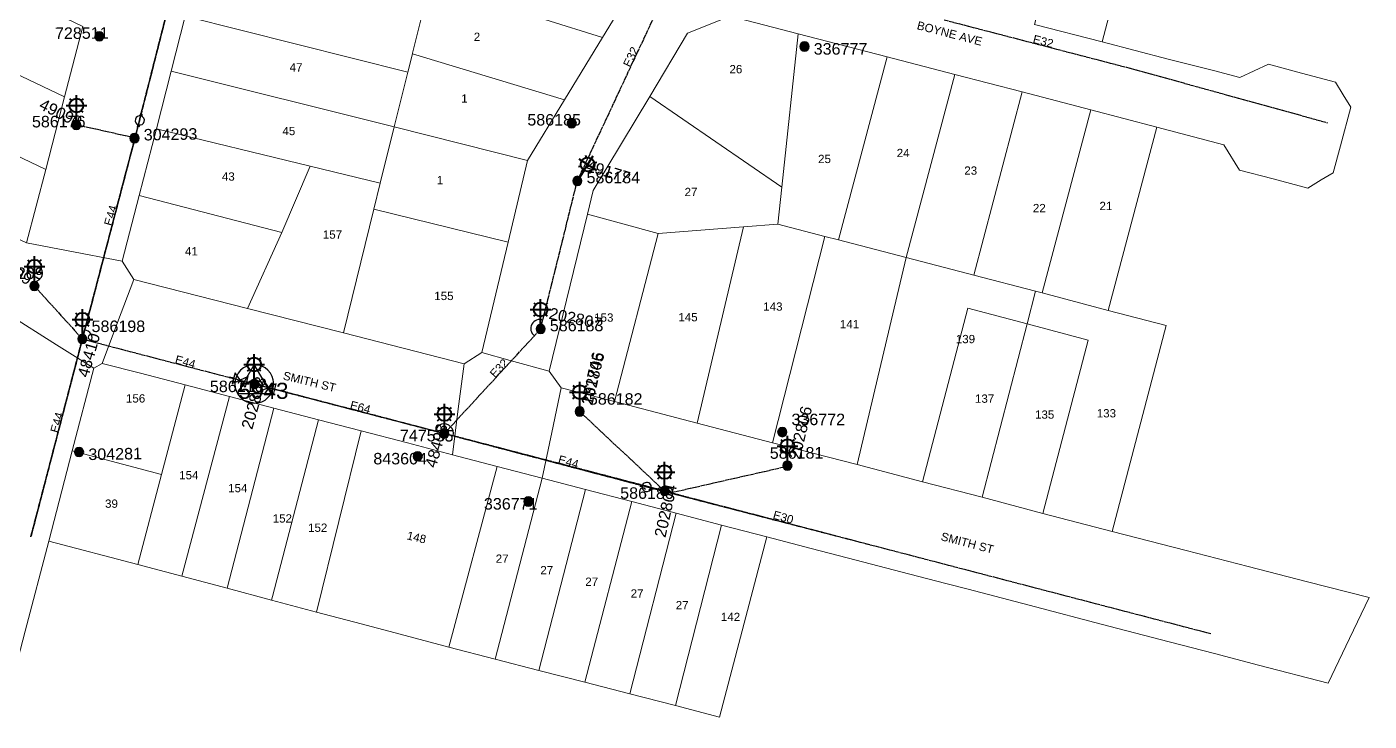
# Model space of a CAD drawing. Header units: metres. Extents: x 309867 to 310865, y 6256930 to 6257690.
# Drawn here: x 310542.4 to 310834.2, y 6257051.7 to 6257202.6 of the extents above; entities that cross this region are included whole.
import ezdxf
from ezdxf.enums import TextEntityAlignment as Align

# ---------------------------------------------------------------- set-up
doc = ezdxf.new("R2010")
doc.units = ezdxf.units.M
doc.linetypes.add('Cable Exist OH', pattern=[1, 1, 0])
doc.layers.get('0').update_dxf_attribs({"color": 6})
doc.layers.add('Cadastre Land Parcels_SP_EXT', color=9, linetype='Continuous', lineweight=5)
doc.layers.add('Cadastre Roads_SP_EXT', color=9, linetype='Continuous', lineweight=5)
for name, color, linetype in [('Equip_LV_EXT', 7, 'Continuous'), ('Equip_SP_LV_EXT', 7, 'Continuous'), ('Equip_SP_SL_EXT', 7, 'Continuous'), ('Mains_HV_EXT', 7, 'Continuous'), ('Mains_LV_EXT', 7, 'Continuous'), ('Mains_SL_EXT', 7, 'Continuous'), ('Sub_SP_TR_HV_LV_EXT', 7, 'Continuous'), ('SupportsOH_SP_TR_HV_LV_SL_EXT', 7, 'Continuous')]:
    doc.layers.add(name, color=color, linetype=linetype)
doc.styles.add('iecARIAL', font='arial.ttf', dxfattribs={"height": 2})
doc.styles.add('POLE_LABEL', font='arial.ttf')
doc.styles.get("Standard").update_dxf_attribs({"font": 'arial.ttf'})

# ---------------------------------------------------------------- blocks, each defined once
blk = doc.blocks.new('SUB_POLE_EXT')
blk.add_wipeout([(0, 4.22), (0.42, 4.2), (0.83, 4.14), (1.21, 4.05), (1.62, 3.9), (1.99, 3.72), (2.35, 3.51), (2.68, 3.26), (2.99, 2.99), (3.28, 2.66), (3.52, 2.34), (3.76, 1.92), (3.9, 1.62), (4.04, 1.23), (4.18, 0.63), (4.22, 0), (4.18, -0.61), (4.06, -1.15), (3.9, -1.62), (3.58, -2.24), (3.22, -2.73), (2.97, -3.01), (2.68, -3.26), (2.36, -3.5), (2, -3.72), (1.64, -3.89), (1.25, -4.03), (0.82, -4.14), (0.42, -4.2), (0, -4.22), (-0.41, -4.2), (-0.8, -4.15), (-1.21, -4.05), (-1.62, -3.9), (-1.99, -3.73), (-2.35, -3.51), (-2.68, -3.26), (-2.96, -3.02), (-3.23, -2.72), (-3.51, -2.35), (-3.71, -2.01), (-3.91, -1.6), (-4.05, -1.21), (-4.16, -0.76), (-4.22, -0.14), (-4.21, 0.39), (-4.14, 0.83), (-4.03, 1.27), (-3.9, 1.63), (-3.71, 2.02), (-3.5, 2.37), (-3.28, 2.67), (-2.99, 2.99), (-2.68, 3.27), (-2.33, 3.52), (-1.98, 3.73), (-1.63, 3.9), (-1.2, 4.05), (-0.78, 4.15), (-0.4, 4.21)])
blk.add_line((2.16, 0.48), (2.16, 0.48, 0))
blk.add_lwpolyline([(-4.22, 0, 1), (4.22, 0, 1)], format="xyb", close=True)
blk.add_lwpolyline([(2.14, 0.52), (0, 4.22), (-3.66, -2.11), (3.66, -2.11)], close=True)
for tag, height, flags, p in [('ASSET_NUM', 3.5, 8, (2, 2)), ('STREET_CODE', 0.2, 9, (1.5, 0)), ('CONSTRUCTED_VOLTAGE', 0.2, 9, (1.5, -0.2)), ('OPERATING_VOLTAGE', 0.2, 9, (1.5, -0.6)), ('OPERATED_BY', 0.2, 9, (1.5, -0.8)), ('ORIENTATION', 0.2, 9, (1.5, -1.2)), ('OWNED_BY', 0.2, 9, (1.5, -1.4)), ('SECONDARY_VOLTAGE', 0.2, 9, (1.5, -1.6)), ('STATE', 0.2, 9, (1.5, -1.8)), ('SUBSTATION_TYPE', 0.2, 9, (1.5, -2)), ('STREETNAME', 0.2, 9, (1.5, -2.8)), ('SUBURB', 0.2, 9, (1.5, -3)), ('NO_PHASES', 0.2, 9, (1.5, -0.4)), ('MAINTAINED_BY', 0.2, 9, (1.5, -1)), ('USAGE', 0.2, 9, (1.5, -2.2)), ('LEGEND', 0.2, 9, (1.5, -2.4)), ('LOCATION', 0.2, 9, (1.5, -2.6)), ('Z', 0.2, 1, (1.5, -3.4)), ('NOTES', 0.2, 9, (1.5, -3.2))]:
    blk.add_attdef(tag, text='', height=height, dxfattribs=dict(flags=flags)).set_placement(p, align=Align.MIDDLE_LEFT)
blk = doc.blocks.new('LV_OH_LINKS_OPEN_EXT')
for p, q in [((-0.17, 4.97), (-0.17, 5.46)), ((-0.17, 3), (-0.17, 2.5)), ((0.17, 4.97), (0.17, 5.46)), ((0.17, 3), (0.17, 2.5))]:
    blk.add_line(p, q)
blk.add_lwpolyline([(0, 2.99, 1), (0, 4.98, 1)], format="xyb", close=True)
at = {"flags": 9}
for tag, p in [('ACTUAL_STATUS', (0, 0)), ('CONSTRUCTED_VOLTAGE', (0, -0.2)), ('OPERATING_VOLTAGE', (0, -0.6)), ('ORIENTATION', (0, -0.8)), ('OWNED_BY', (0, -1)), ('STATE', (0, -1.2)), ('SWITCH_TYPE', (0, -1.4)), ('NO_PHASES', (0, -0.4)), ('USAGE', (0, -1.6)), ('LEGEND', (0, -1.8)), ('NOTES', (0, -2))]:
    blk.add_attdef(tag, text='', height=0.2, dxfattribs=at).set_placement(p, align=Align.MIDDLE_LEFT)
at = {"flags": 1}
blk.add_attdef('Z', (0, 0), '', height=0.2, dxfattribs=at)
blk = doc.blocks.new('LV_OH_LINKS_DISTFUSE_EXT')
for p, q in [((0, 0), (0.96, 0)), ((3.84, 0), (4.8, 0))]:
    blk.add_line(p, q)
blk.add_lwpolyline([(3.84, -1.2), (3.84, 1.2), (0.96, -1.2), (0.96, 1.2)], close=True)
at = {"flags": 9}
for tag, p in [('ACTUAL_STATUS', (0, 0)), ('CONSTRUCTED_VOLTAGE', (0, -0.2)), ('OPERATING_VOLTAGE', (0, -0.6)), ('ORIENTATION', (0, -0.8)), ('OWNED_BY', (0, -1)), ('STATE', (0, -1.2)), ('SWITCH_TYPE', (0, -1.4)), ('NO_PHASES', (0, -0.4)), ('USAGE', (0, -1.6)), ('NOTES', (0, -1.8))]:
    blk.add_attdef(tag, text='', height=0.2, dxfattribs=at).set_placement(p, align=Align.MIDDLE_LEFT)
at = {"flags": 1}
blk.add_attdef('Z', (0, 0), '', height=0.2, dxfattribs=at)
blk = doc.blocks.new('SL_LANTERN_EXT')
at = {"lineweight": 40}
for p, q in [((0, 1.97), (0, 6.47)), ((-2.25, 4.22), (2.25, 4.22)), ((-1.46, 5.68), (-1.06, 5.28)), ((-1.46, 2.76), (-1.06, 3.16)), ((1.46, 5.68), (1.06, 5.28)), ((1.46, 2.76), (1.06, 3.16)), ((0, 0), (0, 2.72))]:
    blk.add_line(p, q, dxfattribs=at)
blk.add_circle((0, 4.22), 1.5, dxfattribs=at)
at = {"style": 'iecARIAL', "flags": 8}
blk.add_attdef('ASSET_NUM', (1.5, 1.5), '', height=2.5, dxfattribs=at)
for tag, p, height, flags in [('OPERATING_VOLTAGE', (0.98, -1.65), 0.2, 9), ('ORIENTATION', (0.98, -1.85), 0.2, 9), ('OWNED_BY', (0.98, -2.05), 0.2, 9), ('STATE', (0.98, -2.25), 0.2, 9), ('CONSTRUCTED_VOLTAGE', (0.98, -0.65), 0.2, 9), ('CONTROL_TYPE', (0.98, -0.85), 0.2, 9), ('LANTERN_PURPOSE', (0.98, -1.05), 0.2, 9), ('LANTERN_TYPE', (0.98, -1.25), 0.2, 9), ('NO_PHASES', (0.98, -1.45), 0.2, 9), ('USAGE', (0.98, -2.45), 0.2, 9), ('CEXIST', (0.98, -2.65), 0.2, 9), ('CNEW', (0.98, -2.85), 0.2, 9), ('CNUMBER', (0.98, -3.05), 0.2, 9), ('LNUMBER', (2.18, -3.25), 2.5, 8), ('CREMOVE', (0.98, -3.25), 0.2, 9), ('CREPLACE', (0.98, -3.45), 0.2, 9), ('LKINGHEIGHT', (0.98, -3.65), 0.2, 9), ('LBRACKET', (0.98, -3.85), 0.2, 9), ('LBRACKETVOCAB', (0.98, -4.05), 0.2, 9), ('LCATEGORY', (0.98, -4.25), 0.2, 9), ('LCHARGE1', (0.98, -4.45), 0.2, 9), ('LCHARGE1PERCENT', (0.98, -4.65), 0.2, 9), ('LCHARGE2', (0.98, -4.85), 0.2, 9), ('LCHARGE2PERCENT', (0.98, -5.05), 0.2, 9), ('LCHARGE3', (0.98, -5.25), 0.2, 9), ('LCHARGE3PERCENT', (0.98, -5.45), 0.2, 9), ('LEXIST', (0.98, -5.65), 0.2, 9), ('LLAMP', (0.98, -5.85), 0.2, 9), ('LLAMPVOCAB', (0.98, -6.05), 0.2, 9), ('LMAST', (0.98, -6.25), 0.2, 9), ('LMASTVOCAB', (0.98, -6.45), 0.2, 9), ('LNEW', (0.98, -6.65), 0.2, 9), ('LANTNUMBER', (0.98, -6.85), 0.2, 9), ('LOUTREACH', (0.98, -7.25), 0.2, 9), ('LOUTREACHVOCAB', (0.98, -7.45), 0.2, 9), ('LRATECODE', (0.98, -7.65), 0.2, 9), ('LREMOVE', (0.98, -7.85), 0.2, 9), ('LREPLACE', (0.98, -8.05), 0.2, 9), ('LTYPE', (0.98, -8.25), 0.2, 9), ('LTYPEVOCAB', (0.98, -8.45), 0.2, 9), ('LEGEND', (0.98, -8.65), 0.2, 9), ('LOCATION', (0.98, -8.85), 0.2, 9), ('STREETNAME', (0.98, -9.25), 0.2, 9), ('SUBURB', (0.98, -9.45), 0.2, 1), ('NOTES', (0.98, -9.05), 0.2, 9)]:
    blk.add_attdef(tag, p, '', height=height, dxfattribs=dict(flags=flags))
blk = doc.blocks.new('POLE_EXT')
blk.add_hatch(color=256).paths.add_polyline_path([(-1, 0, 1), (1, 0, 1)])
blk.add_lwpolyline([(-1, 0, 1), (1, 0, 1)], format="xyb", close=True)
for tag, height, flags, p in [('pNumber', 2.5, 8, (-17.84, 2.07)), ('OWNED_BY', 0.2, 9, (1.35, -0.4)), ('SPECIAL_USE', 0.2, 9, (1.35, -0.8)), ('STATE', 0.2, 9, (1.35, -1)), ('cLV', 0.2, 9, (1.35, -1.4)), ('hDepth', 0.2, 9, (1.35, -1.6)), ('hDia', 0.2, 9, (1.35, -1.8)), ('cHV', 0.2, 9, (1.35, -2)), ('PARENT', 0.2, 9, (1.35, -0.6)), ('USAGE', 0.2, 9, (1.35, -1.2)), ('LBRACKET', 0.2, 9, (1.35, -2.2)), ('LExisting', 0.2, 9, (1.35, -2.4)), ('LANTNUMBER', 0.2, 9, (1.35, -2.6)), ('LOther', 0.2, 9, (1.35, -2.8)), ('LRemove', 0.2, 9, (1.35, -3)), ('cLinedev', 0.2, 9, (1.35, -3.4)), ('pExisting', 0.2, 9, (1.35, -3.8)), ('pFooting', 0.2, 9, (1.35, -4.4)), ('pNew', 0.2, 9, (1.35, -4.6)), ('pRelocate', 0.2, 9, (1.35, -5)), ('pRemove', 0.2, 9, (1.35, -5.2)), ('pReplace', 0.2, 9, (1.35, -5.4)), ('pStay', 0.2, 9, (1.35, -5.6)), ('pType', 0.2, 9, (1.35, -5.8)), ('LEGEND', 0.2, 9, (1.35, -3.2)), ('LOCATION', 0.2, 9, (1.35, -3.6)), ('PFNUMBER', 0.2, 9, (1.35, -4)), ('NEWPFNUMBER', 0.2, 9, (1.35, -4.2)), ('cspan', 0.2, 9, (1.35, -6)), ('STREETNAME', 0.2, 9, (1.35, -6.2)), ('SUBURB', 0.2, 9, (1.35, -6.4)), ('OPERATED_BY', 0.2, 9, (1.36, -7.01)), ('NOTES', 0.2, 9, (1.35, -6.6)), ('MAINTAINED_BY', 0.2, 9, (1.36, -6.81))]:
    blk.add_attdef(tag, text='', height=height, dxfattribs=dict(flags=flags)).set_placement(p, align=Align.MIDDLE_LEFT)
at = {"style": 'POLE_LABEL'}
for tag, height, flags, p in [('ASSET_NUM', 2.5, 8, (2, 2)), ('STRUCTURE_PLANT_NUMBER', 0.2, 9, (1.35, 0.03)), ('STREET_CODE', 0.2, 9, (1.35, -0.2))]:
    blk.add_attdef(tag, text='', height=height, dxfattribs=dict(at, flags=flags)).set_placement(p, align=Align.MIDDLE_LEFT)
at = {"flags": 1}
blk.add_attdef('Z', (1.35, -7.33), '', height=0.2, dxfattribs=at)

msp = doc.modelspace()

# ---------------------------------------------------------------- linework, layer by layer
at = {"layer": 'Cadastre Land Parcels_SP_EXT', "linetype": 'Continuous'}
for points in [[(310776.12, 6257199.27), (310785.62, 6257235.37), (310776.78, 6257237.7), (310770.9, 6257239.2), (310761.44, 6257203.08), (310776.12, 6257199.27)], [(310675.75, 6257213.75), (310674.48, 6257216.07), (310633.42, 6257226.4), (310629.92, 6257212.05), (310667.51, 6257200.27), (310673.69, 6257210.37), (310675.75, 6257213.75)], [(310554.56, 6257202.62), (310523.29, 6257217.64), (310519.13, 6257202.28), (310550.57, 6257187.32), (310554.56, 6257202.62)], [(310626.17, 6257196.66), (310626.22, 6257196.85), (310628.05, 6257204.4), (310616.74, 6257207.35), (310605.2, 6257210.37), (310595.41, 6257212.92), (310579.86, 6257216.98), (310576.8, 6257204.89), (310625.18, 6257192.74), (310626.17, 6257196.66)], [(310667.51, 6257200.27), (310629.92, 6257212.05), (310628.05, 6257204.4), (310626.22, 6257196.85), (310626.17, 6257196.66), (310659.25, 6257186.68), (310667.51, 6257200.27)], [(310625.18, 6257192.74), (310576.8, 6257204.89), (310573.72, 6257192.92), (310622.21, 6257180.86), (310625.18, 6257192.74)], [(310710.03, 6257201.07), (310695.24, 6257204.89), (310686.01, 6257201.2), (310677.78, 6257187.44), (310706.49, 6257167.68), (310710.03, 6257201.07)], [(310550.57, 6257187.32), (310519.13, 6257202.28), (310514.89, 6257186.63), (310546.47, 6257171.55), (310550.57, 6257187.32)], [(310729.42, 6257196.03), (310710.03, 6257201.07), (310706.49, 6257167.68), (310705.66, 6257159.69), (310715.83, 6257156.97), (310718.85, 6257156.27), (310729.42, 6257196.03)], [(310659.25, 6257186.68), (310626.17, 6257196.66), (310625.18, 6257192.74), (310622.21, 6257180.86), (310651.18, 6257173.52), (310659.25, 6257186.68)], [(310744.11, 6257192.23), (310729.42, 6257196.03), (310718.85, 6257156.27), (310733.56, 6257152.43), (310744.11, 6257192.23)], [(310622.21, 6257180.86), (310573.72, 6257192.92), (310570.52, 6257180.42), (310603.94, 6257172.31), (310619.19, 6257168.6), (310622.21, 6257180.86)], [(310758.77, 6257188.41), (310744.11, 6257192.23), (310733.56, 6257152.43), (310748.21, 6257148.62), (310758.77, 6257188.41)], [(310773.65, 6257184.51), (310758.77, 6257188.41), (310748.21, 6257148.62), (310761.68, 6257145.09), (310763.09, 6257144.72), (310773.65, 6257184.51)], [(310546.47, 6257171.55), (310514.89, 6257186.63), (310510.55, 6257170.59), (310542.31, 6257155.59), (310546.47, 6257171.55)], [(310698.15, 6257159.06), (310705.66, 6257159.69), (310706.49, 6257167.68), (310677.78, 6257187.44), (310665.47, 6257167), (310664.27, 6257161.87), (310679.62, 6257157.62), (310698.15, 6257159.06)], [(310788.05, 6257180.77), (310773.65, 6257184.51), (310763.09, 6257144.72), (310777.46, 6257140.91), (310788.05, 6257180.77)], [(310603.94, 6257172.31), (310570.52, 6257180.42), (310566.79, 6257165.94), (310597.78, 6257157.86), (310603.94, 6257172.31)], [(310651.18, 6257173.52), (310622.21, 6257180.86), (310619.19, 6257168.6), (310617.81, 6257162.97), (310646.97, 6257155.79), (310651.18, 6257173.52)], [(310611.18, 6257136.04), (310617.81, 6257162.97), (310619.19, 6257168.6), (310603.94, 6257172.31), (310597.78, 6257157.86), (310590.35, 6257141.34), (310611.18, 6257136.04)], [(310590.35, 6257141.34), (310597.78, 6257157.86), (310566.79, 6257165.94), (310563.11, 6257151.61), (310565.62, 6257147.66), (310590.35, 6257141.34)], [(310637.4, 6257129.35), (310641.28, 6257131.76), (310646.97, 6257155.79), (310617.81, 6257162.97), (310611.18, 6257136.04), (310637.4, 6257129.35)], [(310679.62, 6257157.62), (310664.27, 6257161.87), (310655.93, 6257127.7), (310658.52, 6257124.12), (310670.11, 6257121.11), (310679.62, 6257157.62)], [(310715.83, 6257156.97), (310705.66, 6257159.69), (310698.15, 6257159.06), (310688.11, 6257116.45), (310704.49, 6257112.17), (310715.83, 6257156.97)], [(310698.15, 6257159.06), (310679.62, 6257157.62), (310670.11, 6257121.11), (310688.11, 6257116.45), (310698.15, 6257159.06)], [(310718.85, 6257156.27), (310715.83, 6257156.97), (310704.49, 6257112.17), (310722.89, 6257107.42), (310733.56, 6257152.43), (310718.85, 6257156.27)], [(310748.21, 6257148.62), (310733.56, 6257152.43), (310722.89, 6257107.42), (310737.07, 6257103.7), (310746.97, 6257141.44), (310759.84, 6257137.99), (310761.68, 6257145.09), (310748.21, 6257148.62)], [(310763.09, 6257144.72), (310761.68, 6257145.09), (310759.84, 6257137.99), (310773.08, 6257134.45), (310763.21, 6257096.83), (310778.29, 6257092.92), (310790.09, 6257137.62), (310777.46, 6257140.91), (310763.09, 6257144.72)], [(310759.84, 6257137.99), (310746.97, 6257141.44), (310737.07, 6257103.7), (310750.04, 6257100.32), (310759.84, 6257137.99)], [(310759.84, 6257137.99), (310750.04, 6257100.32), (310763.21, 6257096.83), (310773.08, 6257134.45), (310759.84, 6257137.99)], [(310571.65, 6257105.27), (310576.81, 6257124.73), (310567.06, 6257127.28), (310558.74, 6257129.43), (310556.91, 6257128.36), (310552.23, 6257110.38), (310571.65, 6257105.27)], [(310615.03, 6257114.74), (310605.76, 6257117.18), (310595.75, 6257078.74), (310595.55, 6257077.99), (310605.36, 6257075.38), (310615.03, 6257114.74)], [(310644.59, 6257107.02), (310634.9, 6257109.58), (310625.08, 6257112.14), (310615.03, 6257114.74), (310605.36, 6257075.38), (310615.02, 6257072.83), (310624.63, 6257070.26), (310634.12, 6257067.72), (310644.59, 6257107.02)], [(310571.65, 6257105.27), (310552.23, 6257110.38), (310547.13, 6257090.79), (310566.46, 6257085.71), (310571.65, 6257105.27)], [(310654.36, 6257104.44), (310644.59, 6257107.02), (310634.12, 6257067.72), (310644.14, 6257065.15), (310654.36, 6257104.44)], [(310663.82, 6257102.01), (310654.36, 6257104.44), (310644.14, 6257065.15), (310653.65, 6257062.71), (310663.82, 6257102.01)], [(310663.7, 6257060.14), (310673.86, 6257099.42), (310663.82, 6257102.01), (310653.65, 6257062.71), (310663.7, 6257060.14)], [(310673.43, 6257057.64), (310683.53, 6257096.9), (310673.86, 6257099.42), (310663.7, 6257060.14), (310673.43, 6257057.64)], [(310683.35, 6257055.1), (310693.4, 6257094.27), (310683.53, 6257096.9), (310673.43, 6257057.64), (310683.35, 6257055.1)], [(310703.22, 6257091.75), (310693.4, 6257094.27), (310683.35, 6257055.1), (310692.98, 6257052.57), (310703.22, 6257091.75)]]:
    msp.add_lwpolyline(points, close=True, dxfattribs=at)
at = {"layer": 'Cadastre Roads_SP_EXT', "linetype": 'Continuous'}
for points in [[(310673.69, 6257210.37), (310667.51, 6257200.27), (310659.25, 6257186.68), (310651.18, 6257173.52), (310646.97, 6257155.79), (310641.28, 6257131.76), (310647.44, 6257130.05), (310655.93, 6257127.7), (310664.27, 6257161.87), (310665.47, 6257167), (310677.78, 6257187.44), (310686.01, 6257201.2), (310695.24, 6257204.89), (310710.03, 6257201.07), (310729.42, 6257196.03), (310744.11, 6257192.23), (310758.77, 6257188.41), (310773.65, 6257184.51), (310788.05, 6257180.77), (310802.62, 6257176.94), (310806.01, 6257171.42), (310813.29, 6257169.5), (310820.82, 6257167.5), (310823.78, 6257169.28), (310826.36, 6257170.81), (310827.94, 6257176.72), (310830.18, 6257185.09), (310828.53, 6257187.76), (310826.87, 6257190.53), (310819.45, 6257192.52), (310812.29, 6257194.45), (310806.1, 6257191.53), (310800.35, 6257193.04), (310790.5, 6257195.55), (310776.12, 6257199.27), (310761.44, 6257203.08)], [(310554.56, 6257202.62), (310550.57, 6257187.32), (310546.47, 6257171.55), (310542.31, 6257155.59), (310551.01, 6257153.92), (310563.11, 6257151.61), (310566.79, 6257165.94), (310570.52, 6257180.42), (310573.72, 6257192.92), (310576.8, 6257204.89)]]:
    msp.add_lwpolyline(points, dxfattribs=at)
for points in [[(310556.91, 6257128.36), (310548.78, 6257133.48), (310538.28, 6257140.1), (310534.27, 6257124.71), (310530.36, 6257109.82), (310527.12, 6257097.32), (310523.98, 6257085.23), (310521.91, 6257077.3), (310520.22, 6257070.81), (310516.3, 6257055.67), (310524.91, 6257054), (310536.89, 6257051.67), (310542.02, 6257071.22), (310547.13, 6257090.79), (310552.23, 6257110.38), (310556.91, 6257128.36)], [(310670.11, 6257121.11), (310658.52, 6257124.12), (310656.46, 6257114.39), (310654.36, 6257104.44), (310663.82, 6257102.01), (310673.86, 6257099.42), (310683.53, 6257096.9), (310693.4, 6257094.27), (310703.22, 6257091.75), (310712.89, 6257089.21), (310722.64, 6257086.69), (310732.34, 6257084.14), (310742.17, 6257081.58), (310746.99, 6257080.33), (310761.61, 6257076.51), (310775.9, 6257072.77), (310790.69, 6257068.89), (310800.58, 6257066.36), (310810.14, 6257063.84), (310825.27, 6257059.91), (310829.91, 6257069.6), (310834.19, 6257078.51), (310820.81, 6257081.95), (310807.85, 6257085.3), (310794.38, 6257088.74), (310778.29, 6257092.92), (310763.21, 6257096.83), (310750.04, 6257100.32), (310737.07, 6257103.7), (310722.89, 6257107.42), (310704.49, 6257112.17), (310688.11, 6257116.45), (310670.11, 6257121.11)]]:
    msp.add_lwpolyline(points, close=True, dxfattribs=at)
at = {"layer": 'Mains_HV_EXT', "linetype": 'Cable Exist OH'}
for points in [[(310554.43, 6257134.72), (310565.86, 6257178.38), (310578.47, 6257227.97), (310588.18, 6257264.79)], [(310543.22, 6257091.7), (310554.43, 6257134.72)]]:
    msp.add_lwpolyline(points, dxfattribs=at)
at = {"layer": 'Mains_LV_EXT', "linetype": 'Cable Exist OH'}
for points in [[(310578.47, 6257227.97), (310565.86, 6257178.38)], [(310662.04, 6257169.07), (310684.7, 6257217.46)], [(310741.79, 6257204.08), (310782.48, 6257193.5)], [(310565.86, 6257178.38), (310554.43, 6257134.72)], [(310654.06, 6257136.9), (310662.04, 6257169.07)], [(310633.13, 6257114.18), (310654.06, 6257136.9)], [(310554.43, 6257134.72), (310543.25, 6257091.81)], [(310681.01, 6257101.7), (310633.13, 6257114.18)], [(310682.36, 6257101.33), (310707.65, 6257107.07)], [(310681.01, 6257101.7), (310725.49, 6257090.08)]]:
    msp.add_lwpolyline(points, dxfattribs=at)
at = {"layer": 'Mains_LV_EXT', "linetype": 'Continuous'}
for points in [[(310654.54, 6257138.84, 0.86559), (310652.7, 6257135.43)], [(310556.37, 6257134.22, 0.52352), (310554.94, 6257136.66)], [(310634.48, 6257115.66, 0.633263), (310631.19, 6257114.69)], [(310635.06, 6257113.68, 0.276531), (310634.48, 6257115.66)]]:
    msp.add_lwpolyline(points, format="xyb", dxfattribs=at)
at = {"layer": 'Mains_SL_EXT', "linetype": 'Cable Exist OH'}
for points in [[(310565.86, 6257178.38), (310578.47, 6257227.97)], [(310662.04, 6257169.07), (310684.7, 6257217.46)], [(310741.79, 6257204.08), (310782.48, 6257193.5), (310825.13, 6257181.72)], [(310565.86, 6257178.38), (310553.12, 6257181.24)], [(310554.43, 6257134.72), (310565.86, 6257178.38)], [(310654.06, 6257136.9), (310662.04, 6257169.07)], [(310544, 6257146.23), (310554.43, 6257134.72)], [(310633.13, 6257114.18), (310654.06, 6257136.9)], [(310554.43, 6257134.72), (310543.25, 6257091.81)], [(310662.55, 6257118.95), (310680.99, 6257101.69)], [(310633.13, 6257114.18), (310681, 6257101.58)], [(310681, 6257101.58), (310725.49, 6257090.08)]]:
    msp.add_lwpolyline(points, dxfattribs=at)

# ---------------------------------------------------------------- block references
at = {"layer": 'Equip_SP_LV_EXT'}
for p, rotation in [((310565.86, 6257178.38), 344.6117087134444), ((310681.01, 6257101.7), 77.74373016034103)]:
    msp.add_blockref('LV_OH_LINKS_OPEN_EXT', p, dxfattribs=dict(at, rotation=rotation))
at = {"layer": 'Equip_SP_SL_EXT'}
ref = msp.add_blockref('SL_LANTERN_EXT', (310553.12, 6257181.24), dxfattribs=at)
ref.add_attrib('ASSET_NUM', '49098', dxfattribs={"layer": '0', "height": 2.5, "rotation": 333.4331, "style": 'iecARIAL'}).set_placement((310554.62, 6257182.74), align=Align.TOP_RIGHT)
ref = msp.add_blockref('SL_LANTERN_EXT', (310662.04, 6257169.07), dxfattribs=dict(at, rotation=327.8282561011771))
ref.add_attrib('ASSET_NUM', '49177', dxfattribs={"layer": '0', "height": 2.5, "rotation": 343.3968, "style": 'iecARIAL'}).set_placement((310663.54, 6257170.57), align=Align.BOTTOM_LEFT)
ref = msp.add_blockref('SL_LANTERN_EXT', (310544, 6257146.23), dxfattribs=at)
ref.add_attrib('ASSET_NUM', '49097', dxfattribs={"layer": '0', "height": 2.5, "rotation": 333.4331, "style": 'iecARIAL'}).set_placement((310545.5, 6257147.73), align=Align.TOP_RIGHT)
ref = msp.add_blockref('SL_LANTERN_EXT', (310654.06, 6257136.9), dxfattribs=at)
ref.add_attrib('ASSET_NUM', '202807', dxfattribs={"layer": '0', "height": 2.5, "rotation": 348.3366, "style": 'iecARIAL'}).set_placement((310655.56, 6257138.4), align=Align.BOTTOM_LEFT)
ref = msp.add_blockref('SL_LANTERN_EXT', (310554.43, 6257134.72), dxfattribs=at)
ref.add_attrib('ASSET_NUM', '48410', dxfattribs={"layer": '0', "height": 2.5, "rotation": 74.317, "style": 'iecARIAL'}).set_placement((310555.93, 6257136.22), align=Align.TOP_RIGHT)
ref = msp.add_blockref('SL_LANTERN_EXT', (310662.55, 6257118.95), dxfattribs=at)
ref.add_attrib('ASSET_NUM', '202805', dxfattribs={"layer": '0', "height": 2.5, "rotation": 76.5211, "style": 'iecARIAL'}).set_placement((310664.05, 6257120.45), align=Align.MIDDLE_LEFT)
ref = msp.add_blockref('SL_LANTERN_EXT', (310662.55, 6257118.95), dxfattribs=at)
ref.add_attrib('ASSET_NUM', '131746', dxfattribs={"layer": '0', "height": 2.5, "rotation": 77.4883, "style": 'iecARIAL'}).set_placement((310664.05, 6257120.45), align=Align.MIDDLE_LEFT)
ref = msp.add_blockref('SL_LANTERN_EXT', (310633.13, 6257114.18), dxfattribs=at)
ref.add_attrib('ASSET_NUM', '48493', dxfattribs={"layer": '0', "height": 2.5, "rotation": 74.2834, "style": 'iecARIAL'}).set_placement((310634.63, 6257115.68), align=Align.BOTTOM_RIGHT)
ref = msp.add_blockref('SL_LANTERN_EXT', (310707.71, 6257107.21), dxfattribs=at)
ref.add_attrib('ASSET_NUM', '202806', dxfattribs={"layer": '0', "height": 2.5, "rotation": 76.6824, "style": 'iecARIAL'}).set_placement((310709.21, 6257108.71), align=Align.MIDDLE_LEFT)
ref = msp.add_blockref('SL_LANTERN_EXT', (310681, 6257101.58), dxfattribs=at)
ref.add_attrib('ASSET_NUM', '202804', dxfattribs={"layer": '0', "height": 2.5, "rotation": 77.4231, "style": 'iecARIAL'}).set_placement((310682.5, 6257103.08), align=Align.MIDDLE_RIGHT)
at = {"layer": 'Sub_SP_TR_HV_LV_EXT'}
ref = msp.add_blockref('SUB_POLE_EXT', (310591.8, 6257124.96), dxfattribs=at)
ref.add_attrib('ASSET_NUM', '5943', dxfattribs={"layer": '0', "height": 3.5}).set_placement((310593.8, 6257125.21), align=Align.TOP_CENTER)
at = {"layer": 'SupportsOH_SP_TR_HV_LV_SL_EXT'}
ref = msp.add_blockref('POLE_EXT', (310558.13, 6257200.49), dxfattribs=at)
ref.add_attrib('ASSET_NUM', '728511', dxfattribs={"layer": '0', "height": 2.5, "rotation": 0.3954, "style": 'POLE_LABEL'}).set_placement((310560.13, 6257201.24), align=Align.MIDDLE_RIGHT)
ref = msp.add_blockref('POLE_EXT', (310711.43, 6257198.27), dxfattribs=at)
ref.add_attrib('ASSET_NUM', '336777', dxfattribs={"layer": '0', "height": 2.5, "style": 'POLE_LABEL'}).set_placement((310713.43, 6257199.02), align=Align.TOP_LEFT)
ref = msp.add_blockref('POLE_EXT', (310553.12, 6257181.24), dxfattribs=at)
ref.add_attrib('ASSET_NUM', '586176', dxfattribs={"layer": '0', "height": 2.5, "rotation": 0.2086, "style": 'POLE_LABEL'}).set_placement((310555.12, 6257181.99), align=Align.MIDDLE_RIGHT)
ref = msp.add_blockref('POLE_EXT', (310660.82, 6257181.61), dxfattribs=at)
ref.add_attrib('ASSET_NUM', '586185', dxfattribs={"layer": '0', "height": 2.5, "style": 'POLE_LABEL'}).set_placement((310662.82, 6257182.36), align=Align.MIDDLE_RIGHT)
ref = msp.add_blockref('POLE_EXT', (310565.77, 6257178.35), dxfattribs=at)
ref.add_attrib('ASSET_NUM', '304293', dxfattribs={"layer": '0', "height": 2.5, "rotation": 1, "style": 'POLE_LABEL'}).set_placement((310567.77, 6257179.1), align=Align.MIDDLE_LEFT)
ref = msp.add_blockref('POLE_EXT', (310662.04, 6257169.07), dxfattribs=at)
ref.add_attrib('ASSET_NUM', '586184', dxfattribs={"layer": '0', "height": 2.5, "style": 'POLE_LABEL'}).set_placement((310664.04, 6257169.82), align=Align.MIDDLE_LEFT)
ref = msp.add_blockref('POLE_EXT', (310544, 6257146.23), dxfattribs=at)
ref.add_attrib('ASSET_NUM', '586209', dxfattribs={"layer": '0', "height": 2.5, "rotation": 359.6193, "style": 'POLE_LABEL'}).set_placement((310546, 6257146.98), align=Align.BOTTOM_RIGHT)
ref = msp.add_blockref('POLE_EXT', (310554.43, 6257134.72), dxfattribs=at)
ref.add_attrib('ASSET_NUM', '586198', dxfattribs={"layer": '0', "height": 2.5, "style": 'POLE_LABEL'}).set_placement((310556.43, 6257135.48), align=Align.BOTTOM_LEFT)
ref = msp.add_blockref('POLE_EXT', (310654.06, 6257136.9), dxfattribs=at)
ref.add_attrib('ASSET_NUM', '586183', dxfattribs={"layer": '0', "height": 2.5, "style": 'POLE_LABEL'}).set_placement((310656.06, 6257137.65), align=Align.MIDDLE_LEFT)
ref = msp.add_blockref('POLE_EXT', (310662.55, 6257118.95), dxfattribs=at)
ref.add_attrib('ASSET_NUM', '586182', dxfattribs={"layer": '0', "height": 2.5, "rotation": 359.9235, "style": 'POLE_LABEL'}).set_placement((310664.55, 6257119.7), align=Align.BOTTOM_LEFT)
ref = msp.add_blockref('POLE_EXT', (310706.59, 6257114.49), dxfattribs=at)
ref.add_attrib('ASSET_NUM', '336772', dxfattribs={"layer": '0', "height": 2.5, "style": 'POLE_LABEL'}).set_placement((310708.59, 6257115.24), align=Align.BOTTOM_LEFT)
ref = msp.add_blockref('POLE_EXT', (310633.13, 6257114.18), dxfattribs=at)
ref.add_attrib('ASSET_NUM', '747535', dxfattribs={"layer": '0', "height": 2.5, "rotation": 359.4816, "style": 'POLE_LABEL'}).set_placement((310635.13, 6257114.93), align=Align.TOP_RIGHT)
ref = msp.add_blockref('POLE_EXT', (310553.71, 6257110.15), dxfattribs=at)
ref.add_attrib('ASSET_NUM', '304281', dxfattribs={"layer": '0', "height": 2.5, "rotation": 1, "style": 'POLE_LABEL'}).set_placement((310555.71, 6257110.9), align=Align.TOP_LEFT)
ref = msp.add_blockref('POLE_EXT', (310627.34, 6257109.22), dxfattribs=at)
ref.add_attrib('ASSET_NUM', '843604', dxfattribs={"layer": '0', "height": 2.5, "style": 'POLE_LABEL'}).set_placement((310629.34, 6257109.97), align=Align.TOP_RIGHT)
ref = msp.add_blockref('POLE_EXT', (310707.71, 6257107.21), dxfattribs=at)
ref.add_attrib('ASSET_NUM', '586181', dxfattribs={"layer": '0', "height": 2.5, "rotation": 0.2858, "style": 'POLE_LABEL'}).set_placement((310709.71, 6257107.96), align=Align.BOTTOM_CENTER)
ref = msp.add_blockref('POLE_EXT', (310681.01, 6257101.7), dxfattribs=at)
ref.add_attrib('ASSET_NUM', '586180', dxfattribs={"layer": '0', "height": 2.5, "rotation": 359.7418, "style": 'POLE_LABEL'}).set_placement((310683.01, 6257102.45), align=Align.TOP_RIGHT)
ref = msp.add_blockref('POLE_EXT', (310651.38, 6257099.4), dxfattribs=at)
ref.add_attrib('ASSET_NUM', '336771', dxfattribs={"layer": '0', "height": 2.5, "style": 'POLE_LABEL'}).set_placement((310653.38, 6257100.15), align=Align.TOP_RIGHT)

# ---------------------------------------------------------------- texts
at = {"layer": 'Cadastre Land Parcels_SP_EXT'}
for s, p in [('2', (310639.52, 6257199.49)), ('47', (310599.48, 6257192.85)), ('26', (310695.11, 6257192.46)), ('1', (310636.8, 6257186.09)), ('45', (310597.92, 6257179.02)), ('25', (310714.38, 6257172.95)), ('24', (310731.48, 6257174.24)), ('43', (310584.76, 6257169.13)), ('23', (310746.16, 6257170.42)), ('1', (310631.47, 6257168.35)), ('27', (310685.35, 6257165.77)), ('22', (310761.08, 6257162.27)), ('21', (310775.56, 6257162.73)), ('157', (310606.71, 6257156.52)), ('41', (310576.73, 6257152.88)), ('155', (310630.93, 6257143.18)), ('143', (310702.45, 6257140.87)), ('153', (310665.69, 6257138.48)), ('145', (310684, 6257138.56)), ('141', (310719.12, 6257137.05)), ('139', (310744.32, 6257133.81)), ('156', (310563.9, 6257120.91)), ('137', (310748.48, 6257120.86)), ('135', (310761.54, 6257117.4)), ('133', (310774.96, 6257117.68)), ('154', (310575.48, 6257104.23)), ('154', (310586.12, 6257101.42)), ('39', (310559.36, 6257098.04)), ('152', (310595.81, 6257094.83)), ('152', (310603.49, 6257092.81)), ('27', (310644.3, 6257086.08)), ('27', (310653.99, 6257083.58)), ('27', (310663.76, 6257081.07)), ('27', (310673.63, 6257078.52)), ('27', (310683.43, 6257075.98)), ('142', (310693.24, 6257073.43))]:
    msp.add_text(s, height=1.8, dxfattribs=at).set_placement(p)
msp.add_text('148', height=1.8, rotation=346.7424, dxfattribs=at).set_placement((310624.84, 6257091.21))
at = {"layer": 'Cadastre Roads_SP_EXT'}
for s, rotation, p in [('BOYNE AVE', 345.4701, (310735.73, 6257202.08)), ('SMITH ST', 345.3938, (310740.93, 6257091.02))]:
    msp.add_text(s, height=1.8, rotation=rotation, dxfattribs=at).set_placement(p)
at = {"layer": 'Mains_LV_EXT'}
for s, rotation, p in [('E32', 345.4291, (310760.93, 6257199.1)), ('E32', 64.9115, (310673.54, 6257193.63)), ('E44', 74.25, (310560.83, 6257159.17)), ('E44', 344.2419, (310574.42, 6257129.5)), ('E32', 46.2518, (310644.13, 6257126.13)), ('E64', 345.3838, (310612.47, 6257119.57)), ('E44', 74.4958, (310549.15, 6257114.18)), ('E44', 344.264, (310657.71, 6257107.77)), ('E30', 344.5269, (310704.42, 6257095.71))]:
    msp.add_text(s, height=1.8, rotation=rotation, dxfattribs=at).set_placement(p)

# ---------------------------------------------------------------- next in the draw order: linework, layer by layer
at = {"layer": 'Cadastre Land Parcels_SP_EXT', "linetype": 'Continuous'}
for points in [[(310586.42, 6257122.23), (310576.81, 6257124.73), (310571.65, 6257105.27), (310566.46, 6257085.71), (310576.05, 6257083.2), (310586.42, 6257122.23)], [(310596.08, 6257119.7), (310586.42, 6257122.23), (310576.05, 6257083.2), (310585.93, 6257080.57), (310596.08, 6257119.7)], [(310605.76, 6257117.18), (310596.08, 6257119.7), (310585.93, 6257080.57), (310595.55, 6257077.99), (310595.75, 6257078.74), (310605.76, 6257117.18)]]:
    msp.add_lwpolyline(points, close=True, dxfattribs=at)
at = {"layer": 'Cadastre Roads_SP_EXT', "linetype": 'Continuous'}
msp.add_lwpolyline([(310590.35, 6257141.34), (310565.62, 6257147.66), (310562.08, 6257138.28), (310558.74, 6257129.43), (310567.06, 6257127.28), (310576.81, 6257124.73), (310586.42, 6257122.23), (310596.08, 6257119.7), (310605.76, 6257117.18), (310615.03, 6257114.74), (310625.08, 6257112.14), (310634.9, 6257109.58), (310636.15, 6257119.51), (310637.4, 6257129.35), (310611.18, 6257136.04), (310590.35, 6257141.34)], close=True, dxfattribs=at)
at = {"layer": 'Mains_HV_EXT', "linetype": 'Cable Exist OH'}
for points in [[(310554.43, 6257134.72), (310591.8, 6257124.96)], [(310591.8, 6257124.96), (310633.13, 6257114.18), (310799.8, 6257070.7)]]:
    msp.add_lwpolyline(points, dxfattribs=at)
at = {"layer": 'Mains_LV_EXT', "linetype": 'Cable Exist OH'}
for points in [[(310554.43, 6257134.72), (310591.8, 6257124.96)], [(310633.13, 6257114.18), (310591.8, 6257124.96)]]:
    msp.add_lwpolyline(points, dxfattribs=at)

# ---------------------------------------------------------------- next in the draw order: block references
at = {"layer": 'Equip_LV_EXT'}
for p, rotation in [((310591.04, 6257125.16), 164.5774804053647), ((310592.57, 6257124.76), 345.6206910856149)]:
    msp.add_blockref('LV_OH_LINKS_DISTFUSE_EXT', p, dxfattribs=dict(at, rotation=rotation))
at = {"layer": 'Equip_SP_SL_EXT'}
ref = msp.add_blockref('SL_LANTERN_EXT', (310591.8, 6257124.96), dxfattribs=at)
ref.add_attrib('ASSET_NUM', '202803', dxfattribs={"layer": '0', "height": 2.5, "rotation": 74.2692, "style": 'iecARIAL'}).set_placement((310593.3, 6257126.46), align=Align.MIDDLE_RIGHT)
at = {"layer": 'SupportsOH_SP_TR_HV_LV_SL_EXT'}
ref = msp.add_blockref('POLE_EXT', (310591.8, 6257124.96), dxfattribs=at)
ref.add_attrib('ASSET_NUM', '586210', dxfattribs={"layer": '0', "height": 2.5, "rotation": 0.2863, "style": 'POLE_LABEL'}).set_placement((310593.8, 6257125.71), align=Align.TOP_RIGHT)

# ---------------------------------------------------------------- next in the draw order: texts
at = {"layer": 'Cadastre Roads_SP_EXT'}
msp.add_text('SMITH ST', height=1.8, rotation=346.3771, dxfattribs=at).set_placement((310597.91, 6257125.95))

doc.saveas('drawing.dxf')
